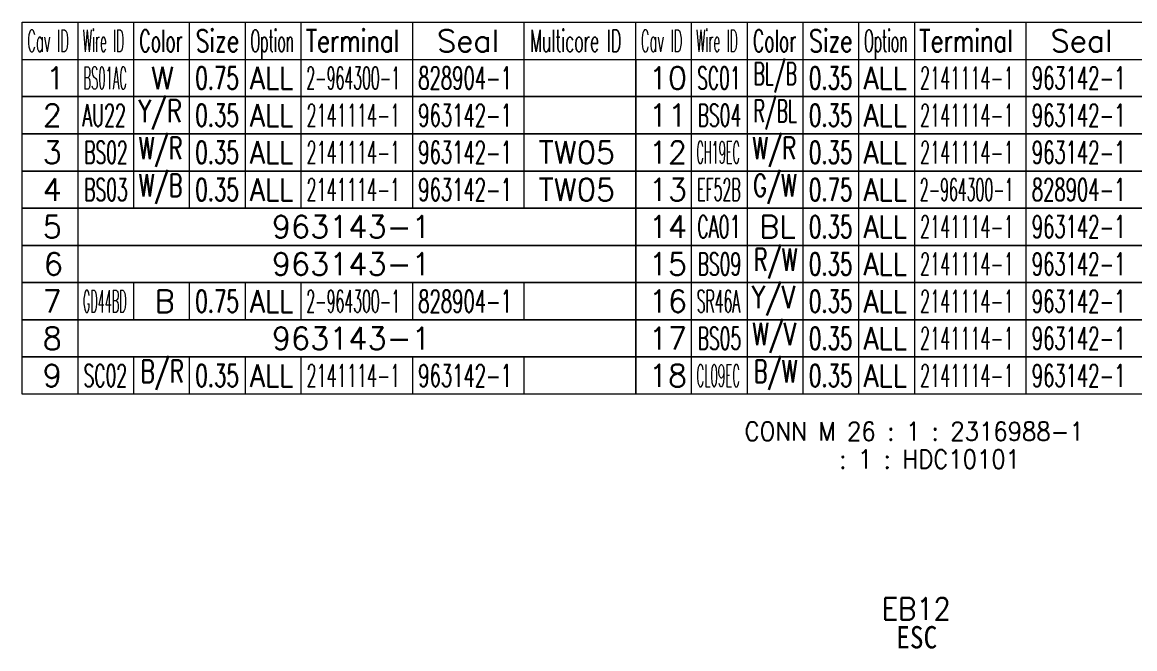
# Model space of a CAD drawing. Header units: inches. Extents: x 47316 to 59086, y 3141 to 11743.
# Drawn here: x 54584.3 to 54733.9, y 9580 to 9664.2 of the extents above; entities that cross this region are included whole.
import ezdxf

# ---------------------------------------------------------------- set-up
doc = ezdxf.new("R2010")
doc.units = ezdxf.units.IN
doc.header["$MEASUREMENT"] = 0
doc.layers.add('02', color=1, linetype='Continuous')
doc.styles.get("Standard").update_dxf_attribs({"font": ''})
doc.styles.get('Standard').set_extended_font_data('SimSun')

msp = doc.modelspace()

# ---------------------------------------------------------------- linework, layer by layer
at = {"layer": '02', "color": 0, "linetype": 'Continuous', "lineweight": 15}
for p, q in [((54584.27, 9664.21), (54831.77, 9664.21)), ((54584.27, 9659.21), (54584.27, 9664.21)), ((54584.27, 9659.21), (54831.77, 9659.21))]:
    msp.add_line(p, q, dxfattribs=at)
at = {"layer": '02', "color": 7, "linetype": 'Continuous', "lineweight": 15}
for p, q in [((54591.77, 9659.21), (54591.77, 9664.21)), ((54599.27, 9659.21), (54599.27, 9664.21)), ((54606.77, 9659.21), (54606.77, 9664.21)), ((54614.27, 9659.21), (54614.27, 9664.21)), ((54621.77, 9659.21), (54621.77, 9664.21)), ((54636.77, 9659.21), (54636.77, 9664.21)), ((54651.77, 9659.21), (54651.77, 9664.21)), ((54666.77, 9659.21), (54666.77, 9664.21)), ((54674.27, 9659.21), (54674.27, 9664.21)), ((54681.77, 9659.21), (54681.77, 9664.21)), ((54689.27, 9659.21), (54689.27, 9664.21)), ((54696.77, 9659.21), (54696.77, 9664.21)), ((54704.27, 9659.21), (54704.27, 9664.21)), ((54719.27, 9659.21), (54719.27, 9664.21))]:
    msp.add_line(p, q, dxfattribs=at)
at = {"layer": '02', "color": 102, "linetype": 'Continuous', "lineweight": 15}
for p, q in [((54591.77, 9654.21), (54591.77, 9659.21)), ((54599.27, 9654.21), (54599.27, 9659.21)), ((54606.77, 9654.21), (54606.77, 9659.21)), ((54614.27, 9654.21), (54614.27, 9659.21)), ((54621.77, 9654.21), (54621.77, 9659.21)), ((54636.77, 9654.21), (54636.77, 9659.21)), ((54651.77, 9654.21), (54651.77, 9659.21)), ((54674.27, 9654.21), (54674.27, 9659.21)), ((54681.77, 9654.21), (54681.77, 9659.21)), ((54689.27, 9654.21), (54689.27, 9659.21)), ((54696.77, 9654.21), (54696.77, 9659.21)), ((54704.27, 9654.21), (54704.27, 9659.21)), ((54719.27, 9654.21), (54719.27, 9659.21)), ((54591.77, 9649.21), (54591.77, 9654.21)), ((54599.27, 9649.21), (54599.27, 9654.21)), ((54606.77, 9649.21), (54606.77, 9654.21)), ((54614.27, 9649.21), (54614.27, 9654.21)), ((54621.77, 9649.21), (54621.77, 9654.21)), ((54636.77, 9649.21), (54636.77, 9654.21)), ((54651.77, 9649.21), (54651.77, 9654.21)), ((54674.27, 9649.21), (54674.27, 9654.21)), ((54681.77, 9649.21), (54681.77, 9654.21)), ((54689.27, 9649.21), (54689.27, 9654.21)), ((54696.77, 9649.21), (54696.77, 9654.21)), ((54704.27, 9649.21), (54704.27, 9654.21)), ((54719.27, 9649.21), (54719.27, 9654.21)), ((54591.77, 9644.21), (54591.77, 9649.21)), ((54599.27, 9644.21), (54599.27, 9649.21)), ((54606.77, 9644.21), (54606.77, 9649.21)), ((54614.27, 9644.21), (54614.27, 9649.21)), ((54621.77, 9644.21), (54621.77, 9649.21)), ((54636.77, 9644.21), (54636.77, 9649.21)), ((54651.77, 9644.21), (54651.77, 9649.21)), ((54674.27, 9644.21), (54674.27, 9649.21)), ((54681.77, 9644.21), (54681.77, 9649.21)), ((54689.27, 9644.21), (54689.27, 9649.21)), ((54696.77, 9644.21), (54696.77, 9649.21)), ((54704.27, 9644.21), (54704.27, 9649.21)), ((54719.27, 9644.21), (54719.27, 9649.21)), ((54591.77, 9639.21), (54591.77, 9644.21)), ((54599.27, 9639.21), (54599.27, 9644.21)), ((54606.77, 9639.21), (54606.77, 9644.21)), ((54614.27, 9639.21), (54614.27, 9644.21)), ((54621.77, 9639.21), (54621.77, 9644.21)), ((54636.77, 9639.21), (54636.77, 9644.21)), ((54651.77, 9639.21), (54651.77, 9644.21)), ((54674.27, 9639.21), (54674.27, 9644.21)), ((54681.77, 9639.21), (54681.77, 9644.21)), ((54689.27, 9639.21), (54689.27, 9644.21)), ((54696.77, 9639.21), (54696.77, 9644.21)), ((54704.27, 9639.21), (54704.27, 9644.21)), ((54719.27, 9639.21), (54719.27, 9644.21)), ((54591.77, 9634.21), (54591.77, 9639.21)), ((54674.27, 9634.21), (54674.27, 9639.21)), ((54681.77, 9634.21), (54681.77, 9639.21)), ((54689.27, 9634.21), (54689.27, 9639.21)), ((54696.77, 9634.21), (54696.77, 9639.21)), ((54704.27, 9634.21), (54704.27, 9639.21)), ((54719.27, 9634.21), (54719.27, 9639.21)), ((54591.77, 9629.21), (54591.77, 9634.21)), ((54674.27, 9629.21), (54674.27, 9634.21)), ((54681.77, 9629.21), (54681.77, 9634.21)), ((54689.27, 9629.21), (54689.27, 9634.21)), ((54696.77, 9629.21), (54696.77, 9634.21)), ((54704.27, 9629.21), (54704.27, 9634.21)), ((54719.27, 9629.21), (54719.27, 9634.21)), ((54591.77, 9624.21), (54591.77, 9629.21)), ((54599.27, 9624.21), (54599.27, 9629.21)), ((54606.77, 9624.21), (54606.77, 9629.21)), ((54614.27, 9624.21), (54614.27, 9629.21)), ((54621.77, 9624.21), (54621.77, 9629.21)), ((54636.77, 9624.21), (54636.77, 9629.21)), ((54651.77, 9624.21), (54651.77, 9629.21)), ((54674.27, 9624.21), (54674.27, 9629.21)), ((54681.77, 9624.21), (54681.77, 9629.21)), ((54689.27, 9624.21), (54689.27, 9629.21)), ((54696.77, 9624.21), (54696.77, 9629.21)), ((54704.27, 9624.21), (54704.27, 9629.21)), ((54719.27, 9624.21), (54719.27, 9629.21)), ((54591.77, 9619.21), (54591.77, 9624.21)), ((54674.27, 9619.21), (54674.27, 9624.21)), ((54681.77, 9619.21), (54681.77, 9624.21)), ((54689.27, 9619.21), (54689.27, 9624.21)), ((54696.77, 9619.21), (54696.77, 9624.21)), ((54704.27, 9619.21), (54704.27, 9624.21)), ((54719.27, 9619.21), (54719.27, 9624.21)), ((54591.77, 9614.21), (54591.77, 9619.21)), ((54599.27, 9614.21), (54599.27, 9619.21)), ((54606.77, 9614.21), (54606.77, 9619.21)), ((54614.27, 9614.21), (54614.27, 9619.21)), ((54621.77, 9614.21), (54621.77, 9619.21)), ((54636.77, 9614.21), (54636.77, 9619.21)), ((54651.77, 9614.21), (54651.77, 9619.21)), ((54674.27, 9614.21), (54674.27, 9619.21)), ((54681.77, 9614.21), (54681.77, 9619.21)), ((54689.27, 9614.21), (54689.27, 9619.21)), ((54696.77, 9614.21), (54696.77, 9619.21)), ((54704.27, 9614.21), (54704.27, 9619.21)), ((54719.27, 9614.21), (54719.27, 9619.21))]:
    msp.add_line(p, q, dxfattribs=at)
at = {"layer": '02', "color": 0, "linetype": 'Continuous', "lineweight": 15}
for points in [[(54584.27, 9654.21), (54584.27, 9659.21), (54666.77, 9659.21), (54666.77, 9654.21)], [(54666.77, 9654.21), (54666.77, 9659.21), (54749.27, 9659.21), (54749.27, 9654.21)], [(54584.27, 9649.21), (54584.27, 9654.21), (54666.77, 9654.21), (54666.77, 9649.21)], [(54666.77, 9649.21), (54666.77, 9654.21), (54749.27, 9654.21), (54749.27, 9649.21)], [(54584.27, 9644.21), (54584.27, 9649.21), (54666.77, 9649.21), (54666.77, 9644.21)], [(54666.77, 9644.21), (54666.77, 9649.21), (54749.27, 9649.21), (54749.27, 9644.21)], [(54584.27, 9639.21), (54584.27, 9644.21), (54666.77, 9644.21), (54666.77, 9639.21)], [(54666.77, 9639.21), (54666.77, 9644.21), (54749.27, 9644.21), (54749.27, 9639.21)], [(54584.27, 9634.21), (54584.27, 9639.21), (54666.77, 9639.21), (54666.77, 9634.21)], [(54666.77, 9634.21), (54666.77, 9639.21), (54749.27, 9639.21), (54749.27, 9634.21)], [(54584.27, 9629.21), (54584.27, 9634.21), (54666.77, 9634.21), (54666.77, 9629.21)], [(54666.77, 9629.21), (54666.77, 9634.21), (54749.27, 9634.21), (54749.27, 9629.21)], [(54584.27, 9624.21), (54584.27, 9629.21), (54666.77, 9629.21), (54666.77, 9624.21)], [(54666.77, 9624.21), (54666.77, 9629.21), (54749.27, 9629.21), (54749.27, 9624.21)], [(54584.27, 9619.21), (54584.27, 9624.21), (54666.77, 9624.21), (54666.77, 9619.21)], [(54666.77, 9619.21), (54666.77, 9624.21), (54749.27, 9624.21), (54749.27, 9619.21)], [(54584.27, 9614.21), (54584.27, 9619.21), (54666.77, 9619.21), (54666.77, 9614.21)], [(54666.77, 9614.21), (54666.77, 9619.21), (54749.27, 9619.21), (54749.27, 9614.21)]]:
    msp.add_lwpolyline(points, close=True, dxfattribs=at)

# ---------------------------------------------------------------- texts
at = {"color": 6, "linetype": 'Continuous', "lineweight": 20, "char_height": 3, "attachment_point": 1}
for s, insert, width in [('\\Fromans.shx;\\W0.9000000000;\\T1.0000000000;\\o\\lEB12', (54699.86, 9586.85), 10.2857), ('\\f黑体|b0|i0|c1|p0;\\W0.9000000000;\\T1.0000000000;\\o\\lESC', (54701.79, 9583.03), 5.8247)]:
    msp.add_mtext(s, dxfattribs=dict(at, insert=insert, width=width))
at = {"layer": '02', "color": 7, "linetype": 'Continuous', "lineweight": 15, "char_height": 3, "attachment_point": 1}
for s, insert, width in [('\\Fromans.shx;\\W0.4292452830;\\T1.0000000000;\\o\\lCav ID', (54584.95, 9663.21), 6.5), ('\\Fromans.shx;\\W0.4026548673;\\T1.0000000000;\\o\\lWire ID', (54592.38, 9663.21), 6.5), ('\\Fromans.shx;\\W0.5687500000;\\T1.0000000000;\\o\\lColor', (54600.01, 9663.21), 6.5), ('\\Fromans.shx;\\W0.7222222222;\\T1.0000000000;\\o\\lSize', (54607.58, 9663.21), 6.5), ('\\Fromans.shx;\\W0.4595959596;\\T1.0000000000;\\o\\lOption', (54614.97, 9663.21), 6.5), ('\\Fromans.shx;\\W0.7480916031;\\T1.0000000000;\\o\\lTerminal', (54622.38, 9663.21), 14), ('\\Fromans.shx;\\W1.0000000000;\\T1.0000000000;\\o\\lSeal', (54640.05, 9663.21), 9.2857), ('\\Fromans.shx;\\W0.5185185185;\\T1.0000000000;\\o\\lMulticore ID', (54652.56, 9663.21), 14), ('\\Fromans.shx;\\W0.4292452830;\\T1.0000000000;\\o\\lCav ID', (54667.45, 9663.21), 6.5), ('\\Fromans.shx;\\W0.4026548673;\\T1.0000000000;\\o\\lWire ID', (54674.88, 9663.21), 6.5), ('\\Fromans.shx;\\W0.5687500000;\\T1.0000000000;\\o\\lColor', (54682.51, 9663.21), 6.5), ('\\Fromans.shx;\\W0.7222222222;\\T1.0000000000;\\o\\lSize', (54690.08, 9663.21), 6.5), ('\\Fromans.shx;\\W0.4595959596;\\T1.0000000000;\\o\\lOption', (54697.47, 9663.21), 6.5), ('\\Fromans.shx;\\W0.7480916031;\\T1.0000000000;\\o\\lTerminal', (54704.88, 9663.21), 14), ('\\Fromans.shx;\\W1.0000000000;\\T1.0000000000;\\o\\lSeal', (54722.55, 9663.21), 9.2857), ('\\Fromans.shx;\\W1.0000000000;\\T1.0000000000;\\o\\l1', (54587.45, 9658.21), 2.8571), ('\\Fromans.shx;\\W1.0000000000;\\T1.0000000000;\\o\\l10', (54668.52, 9658.21), 5.7143), ('\\Fromans.shx;\\W1.0000000000;\\T1.0000000000;\\o\\l2', (54587.02, 9653.21), 2.8571), ('\\Fromans.shx;\\W1.0000000000;\\T1.0000000000;\\o\\l11', (54668.52, 9653.21), 5.7143), ('\\Fromans.shx;\\W1.0000000000;\\T1.0000000000;\\o\\l3', (54587.02, 9648.21), 2.8571), ('\\Fromans.shx;\\W1.0000000000;\\T1.0000000000;\\o\\l12', (54668.52, 9648.21), 5.7143), ('\\Fromans.shx;\\W1.0000000000;\\T1.0000000000;\\o\\l4', (54587.02, 9643.21), 2.8571), ('\\Fromans.shx;\\W1.0000000000;\\T1.0000000000;\\o\\l13', (54668.52, 9643.21), 5.7143), ('\\Fromans.shx;\\W1.0000000000;\\T1.0000000000;\\o\\l5', (54587.02, 9638.21), 2.8571), ('\\Fromans.shx;\\W1.0000000000;\\T1.0000000000;\\o\\l14', (54668.52, 9638.21), 5.7143), ('\\Fromans.shx;\\W1.0000000000;\\T1.0000000000;\\o\\l6', (54587.16, 9633.21), 2.8571), ('\\Fromans.shx;\\W1.0000000000;\\T1.0000000000;\\o\\l15', (54668.52, 9633.21), 5.7143), ('\\Fromans.shx;\\W1.0000000000;\\T1.0000000000;\\o\\l7', (54587.02, 9628.21), 2.8571), ('\\Fromans.shx;\\W1.0000000000;\\T1.0000000000;\\o\\l16', (54668.52, 9628.21), 5.7143), ('\\Fromans.shx;\\W1.0000000000;\\T1.0000000000;\\o\\l8', (54587.02, 9623.21), 2.8571), ('\\Fromans.shx;\\W1.0000000000;\\T1.0000000000;\\o\\l17', (54668.52, 9623.21), 5.7143), ('\\Fromans.shx;\\W1.0000000000;\\T1.0000000000;\\o\\l9', (54587.02, 9618.21), 2.8571), ('\\Fromans.shx;\\W1.0000000000;\\T1.0000000000;\\o\\l18', (54668.52, 9618.21), 5.7143)]:
    msp.add_mtext(s, dxfattribs=dict(at, insert=insert, width=width))
at = {"layer": '02', "color": 21, "linetype": 'Continuous', "lineweight": 15, "char_height": 3, "attachment_point": 1}
for s, insert, width in [('\\Fromans.shx;\\W0.3791666667;\\T1.0000000000;\\o\\lBS01AC', (54592.49, 9658.21), 6.5), ('\\Fromans.shx;\\W0.6500000000;\\T1.0000000000;\\o\\l0.75', (54607.55, 9658.21), 6.5), ('\\Fromans.shx;\\W0.4622641509;\\T1.0000000000;\\o\\l2-964300-1', (54622.47, 9658.21), 14), ('\\Fromans.shx;\\W0.5617283951;\\T1.0000000000;\\o\\lSC01', (54675.01, 9658.21), 6.5), ('\\Fromans.shx;\\W0.6500000000;\\T1.0000000000;\\o\\l0.35', (54690.05, 9658.21), 6.5), ('\\Fromans.shx;\\W0.5268817204;\\T1.0000000000;\\o\\l2141114-1', (54704.99, 9658.21), 14), ('\\Fromans.shx;\\W0.5687500000;\\T1.0000000000;\\o\\lAU22', (54592.35, 9653.21), 6.5), ('\\Fromans.shx;\\W0.6500000000;\\T1.0000000000;\\o\\l0.35', (54607.55, 9653.21), 6.5), ('\\Fromans.shx;\\W0.5268817204;\\T1.0000000000;\\o\\l2141114-1', (54622.49, 9653.21), 14), ('\\Fromans.shx;\\W0.5617283951;\\T1.0000000000;\\o\\lBS04', (54675.09, 9653.21), 6.5), ('\\Fromans.shx;\\W0.6500000000;\\T1.0000000000;\\o\\l0.35', (54690.05, 9653.21), 6.5), ('\\Fromans.shx;\\W0.5268817204;\\T1.0000000000;\\o\\l2141114-1', (54704.99, 9653.21), 14), ('\\Fromans.shx;\\W0.5617283951;\\T1.0000000000;\\o\\lBS02', (54592.59, 9648.21), 6.5), ('\\Fromans.shx;\\W0.6500000000;\\T1.0000000000;\\o\\l0.35', (54607.55, 9648.21), 6.5), ('\\Fromans.shx;\\W0.5268817204;\\T1.0000000000;\\o\\l2141114-1', (54622.49, 9648.21), 14), ('\\Fromans.shx;\\W1.0000000000;\\T1.0000000000;\\o\\lTW05', (54653.7, 9648.21), 11.4286), ('\\Fromans.shx;\\W0.3699186992;\\T1.0000000000;\\o\\lCH19EC', (54674.93, 9648.21), 6.5), ('\\Fromans.shx;\\W0.6500000000;\\T1.0000000000;\\o\\l0.35', (54690.05, 9648.21), 6.5), ('\\Fromans.shx;\\W0.5268817204;\\T1.0000000000;\\o\\l2141114-1', (54704.99, 9648.21), 14), ('\\Fromans.shx;\\W0.5617283951;\\T1.0000000000;\\o\\lBS03', (54592.59, 9643.21), 6.5), ('\\Fromans.shx;\\W0.6500000000;\\T1.0000000000;\\o\\l0.35', (54607.55, 9643.21), 6.5), ('\\Fromans.shx;\\W0.5268817204;\\T1.0000000000;\\o\\l2141114-1', (54622.49, 9643.21), 14), ('\\Fromans.shx;\\W1.0000000000;\\T1.0000000000;\\o\\lTW05', (54653.7, 9643.21), 11.4286), ('\\Fromans.shx;\\W0.4642857143;\\T1.0000000000;\\o\\lEF52B', (54675.03, 9643.21), 6.5), ('\\Fromans.shx;\\W0.6500000000;\\T1.0000000000;\\o\\l0.75', (54690.05, 9643.21), 6.5), ('\\Fromans.shx;\\W0.4622641509;\\T1.0000000000;\\o\\l2-964300-1', (54704.97, 9643.21), 14), ('\\Fromans.shx;\\W1.0000000000;\\T1.0000000000;\\o\\l963143-1', (54617.84, 9638.21), 23.7143), ('\\Fromans.shx;\\W0.5759493671;\\T1.0000000000;\\o\\lCA01', (54675.02, 9638.21), 6.5), ('\\Fromans.shx;\\W0.6500000000;\\T1.0000000000;\\o\\l0.35', (54690.05, 9638.21), 6.5), ('\\Fromans.shx;\\W0.5268817204;\\T1.0000000000;\\o\\l2141114-1', (54704.99, 9638.21), 14), ('\\Fromans.shx;\\W1.0000000000;\\T1.0000000000;\\o\\l963143-1', (54617.84, 9633.21), 23.7143), ('\\Fromans.shx;\\W0.5617283951;\\T1.0000000000;\\o\\lBS09', (54675.09, 9633.21), 6.5), ('\\Fromans.shx;\\W0.6500000000;\\T1.0000000000;\\o\\l0.35', (54690.05, 9633.21), 6.5), ('\\Fromans.shx;\\W0.5268817204;\\T1.0000000000;\\o\\l2141114-1', (54704.99, 9633.21), 14), ('\\Fromans.shx;\\W0.3669354839;\\T1.0000000000;\\o\\lGD44BD', (54592.43, 9628.21), 6.5), ('\\Fromans.shx;\\W0.6500000000;\\T1.0000000000;\\o\\l0.75', (54607.55, 9628.21), 6.5), ('\\Fromans.shx;\\W0.4622641509;\\T1.0000000000;\\o\\l2-964300-1', (54622.47, 9628.21), 14), ('\\Fromans.shx;\\W0.4595959596;\\T1.0000000000;\\o\\lSR46A', (54674.97, 9628.21), 6.5), ('\\Fromans.shx;\\W0.6500000000;\\T1.0000000000;\\o\\l0.35', (54690.05, 9628.21), 6.5), ('\\Fromans.shx;\\W0.5268817204;\\T1.0000000000;\\o\\l2141114-1', (54704.99, 9628.21), 14), ('\\Fromans.shx;\\W1.0000000000;\\T1.0000000000;\\o\\l963143-1', (54617.84, 9623.21), 23.7143), ('\\Fromans.shx;\\W0.5617283951;\\T1.0000000000;\\o\\lBS05', (54675.09, 9623.21), 6.5), ('\\Fromans.shx;\\W0.6500000000;\\T1.0000000000;\\o\\l0.35', (54690.05, 9623.21), 6.5), ('\\Fromans.shx;\\W0.5268817204;\\T1.0000000000;\\o\\l2141114-1', (54704.99, 9623.21), 14), ('\\Fromans.shx;\\W0.5617283951;\\T1.0000000000;\\o\\lSC02', (54592.51, 9618.21), 6.5), ('\\Fromans.shx;\\W0.6500000000;\\T1.0000000000;\\o\\l0.35', (54607.55, 9618.21), 6.5), ('\\Fromans.shx;\\W0.5268817204;\\T1.0000000000;\\o\\l2141114-1', (54622.49, 9618.21), 14), ('\\Fromans.shx;\\W0.3855932203;\\T1.0000000000;\\o\\lCL09EC', (54674.93, 9618.21), 6.5), ('\\Fromans.shx;\\W0.6500000000;\\T1.0000000000;\\o\\l0.35', (54690.05, 9618.21), 6.5), ('\\Fromans.shx;\\W0.5268817204;\\T1.0000000000;\\o\\l2141114-1', (54704.99, 9618.21), 14)]:
    msp.add_mtext(s, dxfattribs=dict(at, insert=insert, width=width))
at = {"layer": '02', "color": 140, "linetype": 'Continuous', "lineweight": 15, "char_height": 3, "attachment_point": 1}
for s, insert, width in [('\\Fromans.shx;\\W1.0000000000;\\T1.0000000000;\\o\\lW', (54601.59, 9658.21), 3.4286), ('\\Fromans.shx;\\W0.8750000000;\\T1.0000000000;\\o\\lALL', (54614.89, 9658.21), 6.5), ('\\Fromans.shx;\\W0.5903614458;\\T1.0000000000;\\o\\l828904-1', (54637.52, 9658.21), 14), ('\\Fromans.shx;\\W0.5617283951;\\T1.0000000000;\\o\\lBL/B', (54682.59, 9658.78), 6.5), ('\\Fromans.shx;\\W0.8750000000;\\T1.0000000000;\\o\\lALL', (54697.39, 9658.21), 6.5), ('\\Fromans.shx;\\W0.5903614458;\\T1.0000000000;\\o\\l963142-1', (54720.02, 9658.21), 14), ('\\Fromans.shx;\\W0.7459016393;\\T1.0000000000;\\o\\lY/R', (54599.88, 9653.78), 6.5), ('\\Fromans.shx;\\W0.5617283951;\\T1.0000000000;\\o\\lR/BL', (54682.59, 9653.78), 6.5), ('\\Fromans.shx;\\W0.8750000000;\\T1.0000000000;\\o\\lALL', (54614.89, 9653.21), 6.5), ('\\Fromans.shx;\\W0.5903614458;\\T1.0000000000;\\o\\l963142-1', (54637.52, 9653.21), 14), ('\\Fromans.shx;\\W0.8750000000;\\T1.0000000000;\\o\\lALL', (54697.39, 9653.21), 6.5), ('\\Fromans.shx;\\W0.5903614458;\\T1.0000000000;\\o\\l963142-1', (54720.02, 9653.21), 14), ('\\Fromans.shx;\\W0.6791044776;\\T1.0000000000;\\o\\lW/R', (54599.96, 9648.78), 6.5), ('\\Fromans.shx;\\W0.6791044776;\\T1.0000000000;\\o\\lW/R', (54682.46, 9648.78), 6.5), ('\\Fromans.shx;\\W0.8750000000;\\T1.0000000000;\\o\\lALL', (54614.89, 9648.21), 6.5), ('\\Fromans.shx;\\W0.5903614458;\\T1.0000000000;\\o\\l963142-1', (54637.52, 9648.21), 14), ('\\Fromans.shx;\\W0.8750000000;\\T1.0000000000;\\o\\lALL', (54697.39, 9648.21), 6.5), ('\\Fromans.shx;\\W0.5903614458;\\T1.0000000000;\\o\\l963142-1', (54720.02, 9648.21), 14), ('\\Fromans.shx;\\W0.6791044776;\\T1.0000000000;\\o\\lW/B', (54599.96, 9643.78), 6.5), ('\\Fromans.shx;\\W0.8750000000;\\T1.0000000000;\\o\\lALL', (54614.89, 9643.21), 6.5), ('\\Fromans.shx;\\W0.5903614458;\\T1.0000000000;\\o\\l963142-1', (54637.52, 9643.21), 14), ('\\Fromans.shx;\\W0.6791044776;\\T1.0000000000;\\o\\lG/W', (54682.56, 9643.78), 6.5), ('\\Fromans.shx;\\W0.8750000000;\\T1.0000000000;\\o\\lALL', (54697.39, 9643.21), 6.5), ('\\Fromans.shx;\\W0.5903614458;\\T1.0000000000;\\o\\l828904-1', (54720.02, 9643.21), 14), ('\\Fromans.shx;\\W1.0000000000;\\T1.0000000000;\\o\\lBL', (54683.38, 9638.21), 5.4286), ('\\Fromans.shx;\\W0.8750000000;\\T1.0000000000;\\o\\lALL', (54697.39, 9638.21), 6.5), ('\\Fromans.shx;\\W0.5903614458;\\T1.0000000000;\\o\\l963142-1', (54720.02, 9638.21), 14), ('\\Fromans.shx;\\W0.6791044776;\\T1.0000000000;\\o\\lR/W', (54682.66, 9633.78), 6.5), ('\\Fromans.shx;\\W0.8750000000;\\T1.0000000000;\\o\\lALL', (54697.39, 9633.21), 6.5), ('\\Fromans.shx;\\W0.5903614458;\\T1.0000000000;\\o\\l963142-1', (54720.02, 9633.21), 14), ('\\Fromans.shx;\\W1.0000000000;\\T1.0000000000;\\o\\lB', (54602.09, 9628.21), 3), ('\\Fromans.shx;\\W0.8750000000;\\T1.0000000000;\\o\\lALL', (54614.89, 9628.21), 6.5), ('\\Fromans.shx;\\W0.5903614458;\\T1.0000000000;\\o\\l828904-1', (54637.52, 9628.21), 14), ('\\Fromans.shx;\\W0.7844827586;\\T1.0000000000;\\o\\lY/V', (54682.38, 9628.78), 6.5), ('\\Fromans.shx;\\W0.8750000000;\\T1.0000000000;\\o\\lALL', (54697.39, 9628.21), 6.5), ('\\Fromans.shx;\\W0.5903614458;\\T1.0000000000;\\o\\l963142-1', (54720.02, 9628.21), 14), ('\\Fromans.shx;\\W0.7109375000;\\T1.0000000000;\\o\\lW/V', (54682.47, 9623.78), 6.5), ('\\Fromans.shx;\\W0.8750000000;\\T1.0000000000;\\o\\lALL', (54697.39, 9623.21), 6.5), ('\\Fromans.shx;\\W0.5903614458;\\T1.0000000000;\\o\\l963142-1', (54720.02, 9623.21), 14), ('\\Fromans.shx;\\W0.7109375000;\\T1.0000000000;\\o\\lB/R', (54600.17, 9618.78), 6.5), ('\\Fromans.shx;\\W0.6791044776;\\T1.0000000000;\\o\\lB/W', (54682.66, 9618.78), 6.5), ('\\Fromans.shx;\\W0.8750000000;\\T1.0000000000;\\o\\lALL', (54614.89, 9618.21), 6.5), ('\\Fromans.shx;\\W0.5903614458;\\T1.0000000000;\\o\\l963142-1', (54637.52, 9618.21), 14), ('\\Fromans.shx;\\W0.8750000000;\\T1.0000000000;\\o\\lALL', (54697.39, 9618.21), 6.5), ('\\Fromans.shx;\\W0.5903614458;\\T1.0000000000;\\o\\l963142-1', (54720.02, 9618.21), 14)]:
    msp.add_mtext(s, dxfattribs=dict(at, insert=insert, width=width))
at = {"layer": '02', "color": 42, "linetype": 'Continuous', "lineweight": 15, "char_height": 2.5, "attachment_point": 1}
for s, insert, width in [('\\Fromans.shx;\\W0.9000000000;\\T1.0000000000;\\o\\lCONN M 26 : 1 : 2316988-1', (54681.39, 9610.46), 53.8929), ('\\Fromans.shx;\\W0.9000000000;\\T1.0000000000;\\o\\l : 1 : HDC10101', (54692.59, 9606.71), 30.8571)]:
    msp.add_mtext(s, dxfattribs=dict(at, insert=insert, width=width))

doc.saveas('drawing.dxf')
